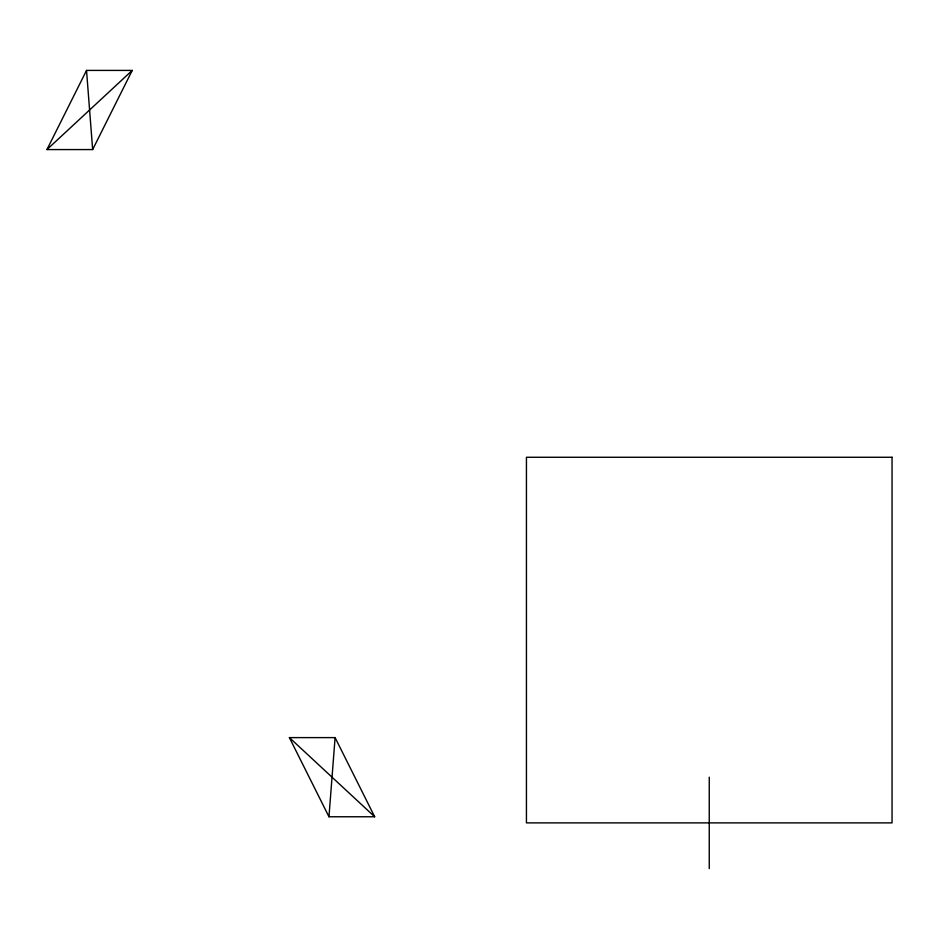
<?xml version="1.0" encoding="UTF-8"?>
<svg xmlns="http://www.w3.org/2000/svg" width="939" height="939" viewBox="0 0 939 939"><rect width="100%" height="100%" fill="white"/><g stroke="black" fill="none" stroke-linecap="round" stroke-linejoin="round"><path stroke-width="1.41" d="M709.25 868.587L709.25 777.187M328.967 816.766L335.094 737.608L289.388 737.608L328.967 816.766L374.673 816.766L335.094 737.608M46.95 149.571L86.529 70.413L132.235 70.413L92.656 149.571L46.95 149.571L132.235 70.413M289.388 737.608L374.673 816.766M86.529 70.413L92.656 149.571M892.05 457.27L526.439 457.27L526.439 822.881L892.05 822.881L892.05 457.27"/></g></svg>
